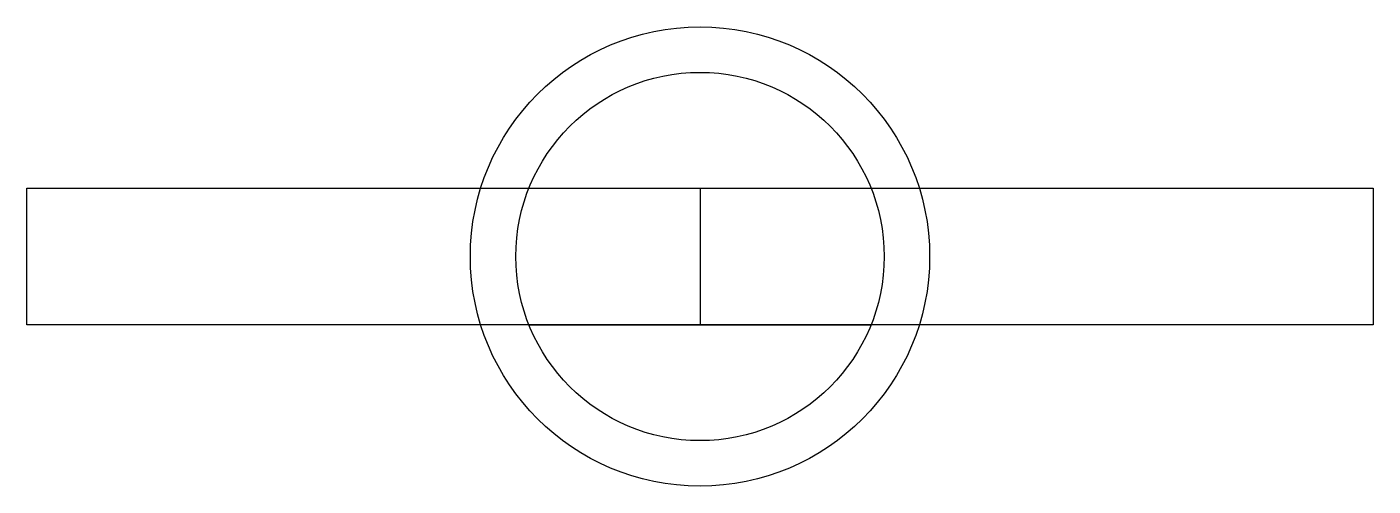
# Model space of a CAD drawing. Header units: millimetres. Extents: x -14.8 to 14.8, y -3.6 to 6.6.
import ezdxf

# ---------------------------------------------------------------- set-up
doc = ezdxf.new("R2010")
doc.units = ezdxf.units.MM
doc.layers.get('0').update_dxf_attribs({"linetype": 'CONTINUOUS'})

msp = doc.modelspace()

# ---------------------------------------------------------------- linework, layer by layer
for p, q in [((0, 3), (0, 0)), ((-3.762, 0), (3.762, 0))]:
    msp.add_line(p, q)
msp.add_lwpolyline([(14.8, 0), (-14.8, 0), (-14.8, 3), (14.8, 3)], close=True)
for radius in [5.05, 4.05]:
    msp.add_circle((0, 1.5), radius)

doc.saveas('drawing.dxf')
